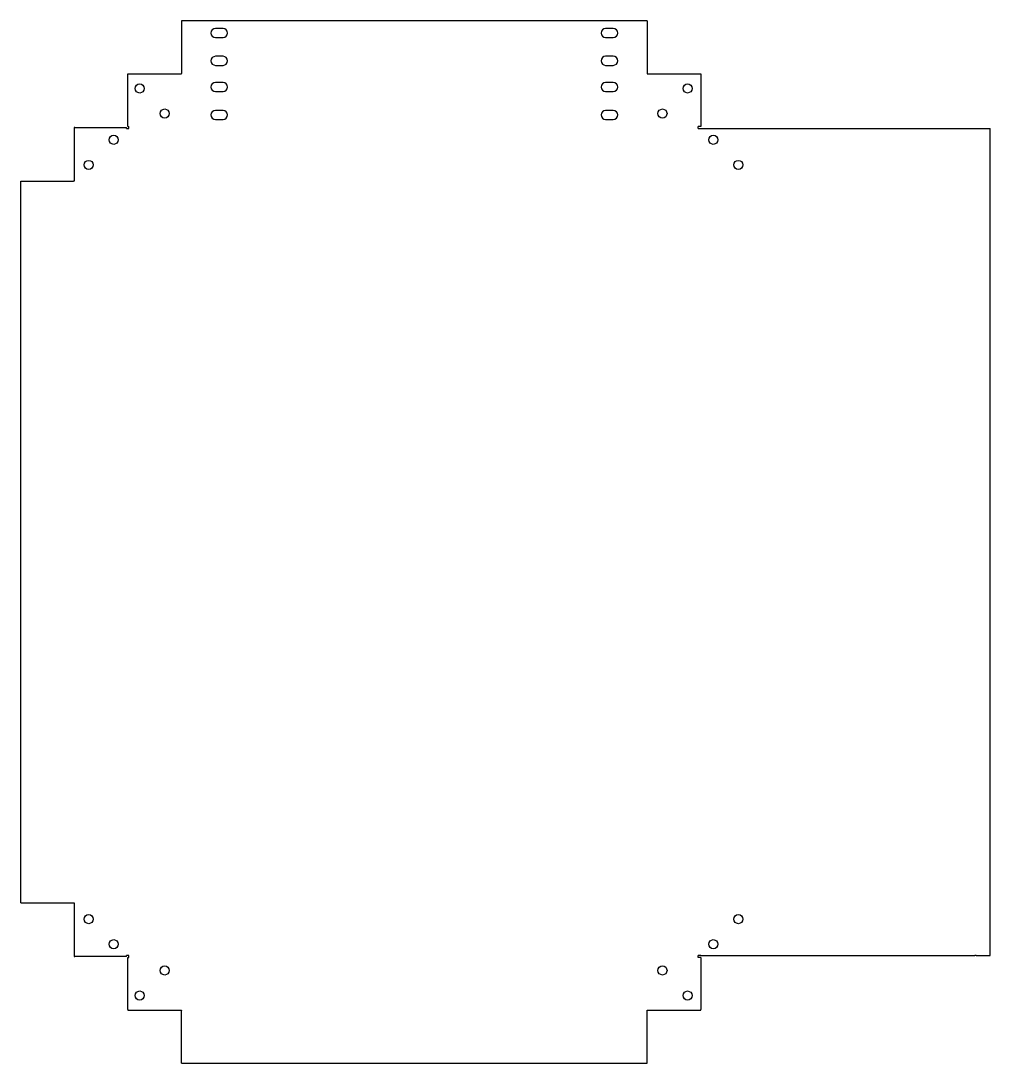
# Model space of a CAD drawing. Header units: millimetres. Extents: x 48 to 745, y -195 to 554.
import ezdxf

# ---------------------------------------------------------------- set-up
doc = ezdxf.new("R2010")
doc.units = ezdxf.units.MM
doc.layers.add('BANDEJA_SUPERIOR', color=7, linetype='Continuous')
doc.layers.add('Default', color=7, linetype='Continuous')

# ---------------------------------------------------------------- blocks, each defined once
blk = doc.blocks.new('SE')
at = {"layer": 'BANDEJA_SUPERIOR', "color": 7, "linetype": 'Continuous'}
for p, q in [((498.11, 554.36), (163.12, 554.36)), ((163.12, 554.36), (163.12, 516.61)), ((193.12, 548.85), (187.62, 548.85)), ((473.61, 548.86), (468.11, 548.86)), ((498.11, 554.36), (498.11, 516.61)), ((187.62, 542.35), (193.12, 542.35)), ((468.11, 542.36), (473.61, 542.36)), ((193.12, 528.85), (187.62, 528.85)), ((473.61, 528.86), (468.11, 528.86)), ((187.62, 522.35), (193.12, 522.35)), ((468.11, 522.36), (473.61, 522.36)), ((124.62, 516.16), (163.12, 516.16)), ((124.62, 515.72), (124.62, 516.16)), ((124.62, 478.47), (124.62, 515.72)), ((163.12, 516.16), (163.12, 516.61)), ((163.12, 516.16), (163.12, 516.16)), ((193.12, 509.97), (187.62, 509.97)), ((473.61, 509.97), (468.11, 509.97)), ((498.11, 516.61), (498.11, 516.16)), ((498.11, 516.16), (536.61, 516.16)), ((536.61, 516.16), (536.61, 515.72)), ((536.61, 515.72), (536.61, 478.47)), ((187.62, 503.47), (193.12, 503.47)), ((468.11, 503.47), (473.61, 503.47)), ((193.12, 489.97), (187.62, 489.97)), ((473.61, 489.97), (468.11, 489.97)), ((187.62, 483.47), (193.12, 483.47)), ((468.11, 483.47), (473.61, 483.47)), ((85.98, 477.6), (85.98, 439.1)), ((86.5, 477.6), (85.98, 477.6)), ((86.5, 477.6), (123.75, 477.6)), ((123.75, 476.85), (123.75, 477.6)), ((123.75, 476.85), (125.36, 476.85)), ((124.62, 478.47), (125.36, 478.47)), ((125.36, 476.85), (125.36, 478.47)), ((534.61, 476.85), (534.61, 478.47)), ((536.61, 478.47), (534.61, 478.47)), ((534.61, 476.85), (536.62, 476.85)), ((536.62, 476.85), (733.62, 476.85)), ((733.62, 476.85), (734.66, 476.85)), ((734.66, 476.85), (744.66, 476.85)), ((744.66, -117.65), (744.66, 476.85)), ((47.7, -79.89), (47.7, 439.1)), ((47.7, 439.1), (85.45, 439.1)), ((85.98, 439.1), (85.45, 439.1)), ((47.7, -79.89), (85.45, -79.89)), ((85.45, -79.89), (85.98, -79.89)), ((85.98, -79.89), (85.98, -118.39)), ((85.98, -118.39), (86.5, -118.39)), ((123.75, -118.39), (86.5, -118.39)), ((125.36, -117.65), (123.75, -117.65)), ((123.75, -118.39), (123.75, -117.65)), ((124.62, -156.51), (124.62, -119.26)), ((124.62, -119.26), (125.36, -119.26)), ((125.36, -119.26), (125.36, -117.65)), ((534.61, -119.26), (534.61, -117.65)), ((536.62, -117.65), (534.61, -117.65)), ((536.61, -119.26), (534.61, -119.26)), ((536.61, -119.26), (536.61, -156.51)), ((536.62, -117.65), (733.62, -117.65)), ((734.66, -117.65), (733.62, -117.65)), ((734.66, -117.65), (744.66, -117.65)), ((124.62, -156.51), (124.62, -156.95)), ((124.62, -156.95), (163.12, -156.95)), ((163.12, -156.95), (163.12, -157.4)), ((498.11, -157.4), (498.11, -156.95)), ((498.11, -156.95), (536.61, -156.95)), ((536.61, -156.95), (536.61, -156.51)), ((163.12, -195.15), (163.12, -157.4)), ((498.11, -195.15), (498.11, -157.4)), ((163.12, -195.15), (498.11, -195.15))]:
    blk.add_line(p, q, dxfattribs=at)
for centre in [(133.16, 505.72), (527.07, 505.72), (151.16, 487.72), (509.07, 487.72), (114.5, 468.8), (545.62, 468.8), (96.5, 450.8), (563.62, 450.8), (96.5, -91.6), (563.62, -91.6), (114.5, -109.6), (545.62, -109.6), (151.16, -128.51), (509.07, -128.51), (133.16, -146.51), (527.07, -146.51)]:
    blk.add_circle(centre, 3.25, dxfattribs=at)
for centre, start, end in [((187.62, 545.6), 90, 270), ((193.12, 545.6), 270, 90), ((468.11, 545.61), 90, 270), ((473.61, 545.61), 270, 90), ((187.62, 525.6), 90, 270), ((193.12, 525.6), 270, 90), ((468.11, 525.61), 90, 270), ((473.61, 525.61), 270, 90), ((187.62, 506.72), 90, 270), ((193.12, 506.72), 270, 90), ((468.11, 506.72), 90, 270), ((473.61, 506.72), 270, 90), ((187.62, 486.72), 90, 270), ((193.12, 486.72), 270, 90), ((468.11, 486.72), 90, 270), ((473.61, 486.72), 270, 90)]:
    blk.add_arc(centre, 3.25, start, end, dxfattribs=at)

msp = doc.modelspace()

# ---------------------------------------------------------------- block references
at = {"layer": 'Default'}
msp.add_blockref('SE', (0, 0), dxfattribs=at)

doc.saveas('drawing.dxf')
